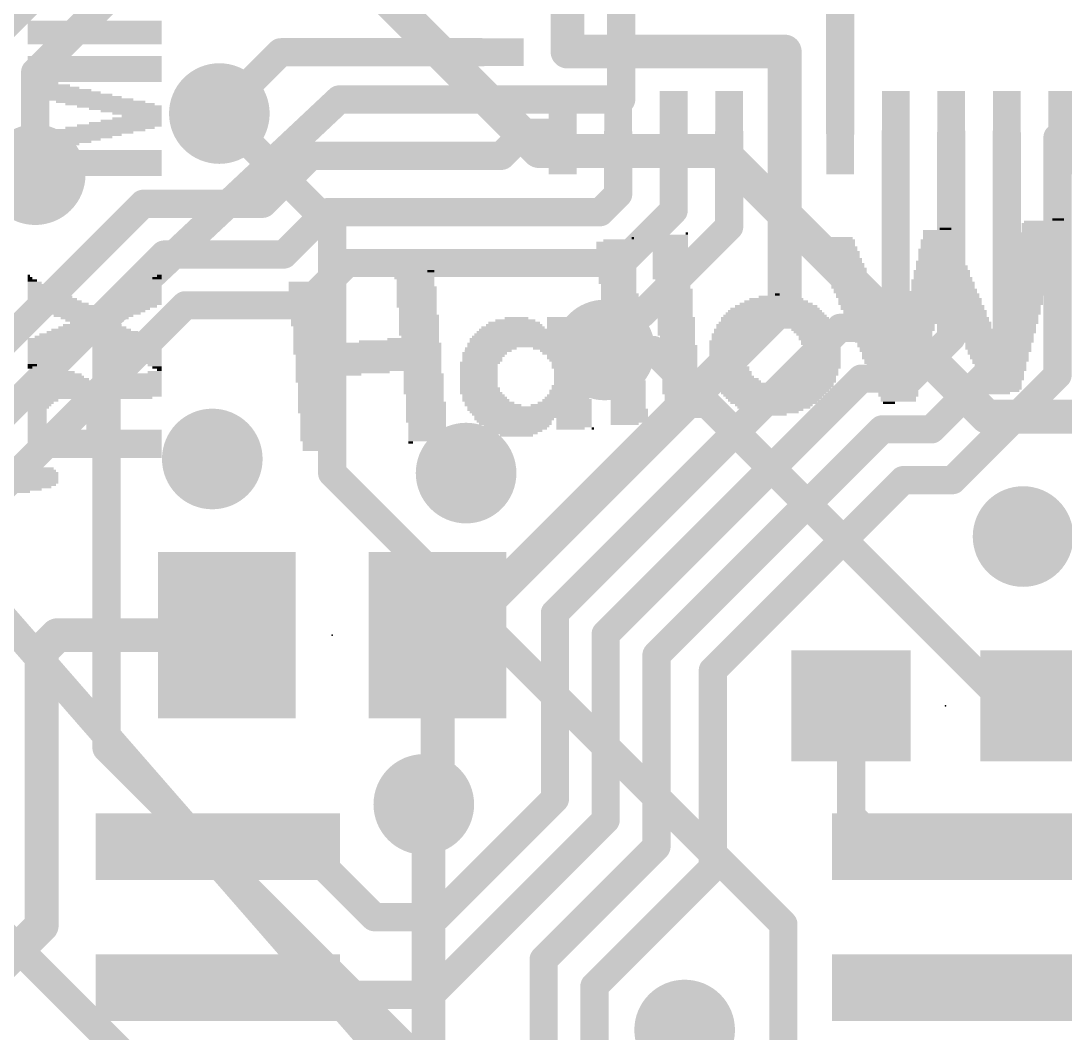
# Model space of a CAD drawing. Extents: x -30.9 to 32.9, y -36.3 to 40.7.
# Drawn here: x -7.12 to 2.28, y -14.12 to -5.01 of the extents above; entities that cross this region are included whole.
import ezdxf

# ---------------------------------------------------------------- set-up
doc = ezdxf.new("R2010")
doc.units = 0
for name, color, linetype in [('1', 12, 'CONTINUOUS'), ('16', 5, 'CONTINUOUS'), ('18', 110, 'CONTINUOUS'), ('200', 132, 'CONTINUOUS'), ('23', 40, 'CONTINUOUS')]:
    doc.layers.add(name, color=color, linetype=linetype)

# ---------------------------------------------------------------- blocks, each defined once
blk = doc.blocks.new('RECT')
blk.add_solid([(-0.5, -0.5), (0.5, -0.5), (-0.5, 0.5), (0.5, 0.5)])
blk = doc.blocks.new('ROUNDV')
at = {"const_width": 0.5}
blk.add_lwpolyline([(0, -0.25, 1), (0, 0.25, 1), (0, -0.25)], format="xyb", dxfattribs=at)

msp = doc.modelspace()

# ---------------------------------------------------------------- linework, layer by layer
at = {"layer": '1'}
for points, const_width in [([(-2.1983, -2.29), (-2.1983, -5.2837)], 0.3048), ([(0.258, -6.015), (0.258, -2.79)], 0.254), ([(-6.9981, -4.79), (-7.6691, -5.461)], 0.254), ([(-4.782, -5.29), (-5.334, -5.842)], 0.254), ([(-2.967, -5.29), (-4.782, -5.29)], 0.254), ([(-2.1983, -5.2837), (-0.242, -5.2837)], 0.3048), ([(-0.242, -5.2837), (-0.242, -6.015)], 0.3048), ([(-2.242, -5.925), (-2.242, -6.015)], 0.254), ([(-2.586, -6.015), (-2.794, -6.223)], 0.254), ([(-2.242, -6.015), (-2.586, -6.015)], 0.254), ([(-1.742, -6.015), (-1.742, -6.568)], 0.254), ([(-1.242, -6.7146), (-1.242, -6.015)], 0.254), ([(-0.742, -6.015), (-0.742, -6.8612)], 0.254), ([(-0.242, -6.015), (-0.242, -7.5605)], 0.3048), ([(0.758, -6.015), (0.758, -7.6494)], 0.254), ([(1.258, -6.015), (1.258, -7.8617)], 0.254), ([(1.758, -6.015), (1.758, -8.0083)], 0.254), ([(2.258, -6.015), (2.2152, -6.0578)], 0.254), ([(2.2152, -6.0578), (2.2152, -8.1988)], 0.254), ([(-4.9432, -6.6548), (-4.5114, -6.223)], 0.254), ([(-2.794, -6.223), (-4.5114, -6.223)], 0.254), ([(-7.3309, -6.731), (-6.9926, -6.3927)], 0.254), ([(-1.742, -6.568), (-1.905, -6.731)], 0.254), ([(-7.3025, -7.9375), (-6.0198, -6.6548)], 0.254), ([(-6.0198, -6.6548), (-4.9432, -6.6548)], 0.254), ([(-4.7538, -7.112), (-4.3728, -6.731)], 0.254), ([(-1.905, -6.731), (-4.3728, -6.731)], 0.254), ([(-1.7156, -7.1882), (-1.242, -6.7146)], 0.254), ([(-0.742, -6.8612), (-1.5262, -7.6454)], 0.254), ([(-5.8304, -7.112), (-7.8307, -9.1123)], 0.254), ([(-5.8304, -7.112), (-4.7538, -7.112)], 0.254), ([(-4.5645, -7.5692), (-4.1835, -7.1882)], 0.254), ([(-4.1835, -7.1882), (-1.7156, -7.1882)], 0.254), ([(-2.9685, -10.287), (-0.242, -7.5605)], 0.3048), ([(-7.4168, -9.345), (-5.641, -7.5692)], 0.254), ([(-5.641, -7.5692), (-4.5645, -7.5692)], 0.254), ([(-1.5378, -7.6454), (-1.864, -7.9716)], 0.254), ([(-1.5262, -7.6454), (-1.5378, -7.6454)], 0.254), ([(0.758, -7.6494), (0.635, -7.7724)], 0.254), ([(0.2574, -7.7724), (-2.3114, -10.3412)], 0.254), ([(0.635, -7.7724), (0.2574, -7.7724)], 0.254), ([(1.258, -7.8617), (0.8901, -8.2296)], 0.254), ([(1.758, -8.0083), (1.0795, -8.6868)], 0.254), ([(2.2152, -8.1988), (1.27, -9.144)], 0.254), ([(0.4467, -8.2296), (-1.8542, -10.5305)], 0.254), ([(0.8901, -8.2296), (0.4467, -8.2296)], 0.254), ([(0.6361, -8.6868), (-1.397, -10.7199)], 0.254), ([(1.0795, -8.6868), (0.6361, -8.6868)], 0.254), ([(0.8255, -9.144), (-0.889, -10.8585)], 0.254), ([(1.27, -9.144), (0.8255, -9.144)], 0.254), ([(-1.27, -17.272), (-8.1915, -9.3345)], 0.254), ([(-3.368, -10.541), (-3.114, -10.287)], 0.3048), ([(-3.114, -10.287), (-2.9685, -10.287)], 0.3048), ([(-2.3114, -10.3412), (-2.3114, -12.0153)], 0.254), ([(-6.9342, -10.6807), (-6.7945, -10.541)], 0.3048), ([(-6.7945, -10.541), (-5.268, -10.541)], 0.3048), ([(-3.368, -10.541), (-3.368, -11.9405)], 0.3048), ([(-1.8542, -10.5305), (-1.8542, -12.2047)], 0.254), ([(-6.9342, -13.1572), (-6.9342, -10.6807)], 0.3048), ([(-1.397, -10.7199), (-1.397, -12.446)], 0.254), ([(2.0565, -11.176), (2.4455, -10.787)], 0.3048), ([(-0.889, -10.8585), (-0.889, -12.6365)], 0.254), ([(0.3565, -11.176), (0.3565, -12.1675)], 0.254), ([(-3.368, -11.9405), (-3.4925, -12.065)], 0.3048), ([(-2.3114, -12.0153), (-3.3771, -13.081)], 0.254), ([(-1.8542, -12.2047), (-3.429, -13.7795)], 0.254), ([(0.3565, -12.1675), (0.4835, -12.2945)], 0.254), ([(0.4835, -12.2945), (0.635, -12.446)], 0.3048), ([(-4.572, -12.446), (-5.347, -12.446)], 0.254), ([(-3.937, -13.081), (-4.572, -12.446)], 0.254), ([(-1.397, -12.446), (-2.413, -13.462)], 0.254), ([(0.635, -12.446), (1.283, -12.446)], 0.3048), ([(-0.889, -12.6365), (-1.9558, -13.7033)], 0.254), ([(-3.3771, -13.081), (-3.937, -13.081)], 0.254), ([(-8.128, -14.351), (-6.9342, -13.1572)], 0.3048), ([(-2.413, -13.462), (-2.413, -20.0445)], 0.254), ([(-4.572, -13.716), (-5.347, -13.716)], 0.254), ([(-5.2835, -13.7795), (-5.347, -13.716)], 0.254), ([(-1.9558, -13.7033), (-1.9558, -14.4272)], 0.254), ([(1.283, -13.716), (2.794, -13.716)], 0.3048), ([(-3.429, -13.7795), (-5.2835, -13.7795)], 0.254)]:
    msp.add_lwpolyline(points, dxfattribs=dict(at, const_width=const_width))
for points, const_width in [([(-4.782, -5.2265, 1), (-4.782, -5.3535)], 0.127), ([(-4.7371, -5.3349, 1), (-4.8269, -5.2451)], 0.127), ([(-2.967, -5.3535, 1), (-2.967, -5.2265)], 0.127), ([(-2.1983, -5.2075, 1), (-2.1983, -5.3599)], 0.1524), ([(-0.1658, -5.2837, 1), (-0.3182, -5.2837)], 0.1524), ([(-0.242, -5.3599, 1), (-0.242, -5.2075)], 0.1524), ([(-2.2745, -5.2837, 1), (-2.1221, -5.2837)], 0.1524), ([(-5.3789, -5.7971, 1), (-5.2891, -5.8869)], 0.127), ([(-2.1785, -5.925, 1), (-2.3055, -5.925)], 0.127), ([(-2.586, -5.9515, 1), (-2.586, -6.0785)], 0.127), ([(-2.5411, -6.0599, 1), (-2.6309, -5.9701)], 0.127), ([(-2.242, -6.0785, 1), (-2.242, -5.9515)], 0.127), ([(-1.6785, -6.015, 1), (-1.8055, -6.015)], 0.127), ([(-1.1785, -6.015, 1), (-1.3055, -6.015)], 0.127), ([(-0.6785, -6.015, 1), (-0.8055, -6.015)], 0.127), ([(-0.1658, -6.015, 1), (-0.3182, -6.015)], 0.1524), ([(0.8215, -6.015, 1), (0.6945, -6.015)], 0.127), ([(1.3215, -6.015, 1), (1.1945, -6.015)], 0.127), ([(1.8215, -6.015, 1), (1.6945, -6.015)], 0.127), ([(2.3029, -6.0599, 1), (2.2131, -5.9701)], 0.127), ([(-2.3055, -6.015, 1), (-2.1785, -6.015)], 0.127), ([(-0.3182, -6.015, 1), (-0.1658, -6.015)], 0.1524), ([(0.1945, -6.015, 1), (0.3215, -6.015)], 0.127), ([(2.2787, -6.0578, 1), (2.1517, -6.0578)], 0.127), ([(2.1703, -6.0129, 1), (2.2601, -6.1027)], 0.127), ([(-4.5114, -6.1595, 1), (-4.5114, -6.2865)], 0.127), ([(-4.4665, -6.2679, 1), (-4.5563, -6.1781)], 0.127), ([(-2.794, -6.2865, 1), (-2.794, -6.1595)], 0.127), ([(-2.8389, -6.1781, 1), (-2.7491, -6.2679)], 0.127), ([(-6.9477, -6.4376, 1), (-7.0375, -6.3478)], 0.127), ([(-1.6971, -6.6129, 1), (-1.7869, -6.5231)], 0.127), ([(-6.0198, -6.5913, 1), (-6.0198, -6.7183)], 0.127), ([(-5.9749, -6.6997, 1), (-6.0647, -6.6099)], 0.127), ([(-4.9881, -6.6099, 1), (-4.8983, -6.6997)], 0.127), ([(-4.9432, -6.7183, 1), (-4.9432, -6.5913)], 0.127), ([(-1.8055, -6.568, 1), (-1.6785, -6.568)], 0.127), ([(-4.3728, -6.6675, 1), (-4.3728, -6.7945)], 0.127), ([(-4.3279, -6.7759, 1), (-4.4177, -6.6861)], 0.127), ([(-1.9499, -6.6861, 1), (-1.8601, -6.7759)], 0.127), ([(-1.905, -6.7945, 1), (-1.905, -6.6675)], 0.127), ([(-1.3055, -6.7146, 1), (-1.1785, -6.7146)], 0.127), ([(-1.1971, -6.7595, 1), (-1.2869, -6.6697)], 0.127), ([(-0.6971, -6.9061, 1), (-0.7869, -6.8163)], 0.127), ([(-0.8055, -6.8612, 1), (-0.6785, -6.8612)], 0.127), ([(-5.8304, -7.0485, 1), (-5.8304, -7.1755)], 0.127), ([(-5.7855, -7.1569, 1), (-5.8753, -7.0671)], 0.127), ([(-4.7987, -7.0671, 1), (-4.7089, -7.1569)], 0.127), ([(-4.7538, -7.1755, 1), (-4.7538, -7.0485)], 0.127), ([(-4.1835, -7.1247, 1), (-4.1835, -7.2517)], 0.127), ([(-4.1386, -7.2331, 1), (-4.2284, -7.1433)], 0.127), ([(-1.7605, -7.1433, 1), (-1.6707, -7.2331)], 0.127), ([(-1.7156, -7.2517, 1), (-1.7156, -7.1247)], 0.127), ([(-0.1881, -7.6144, 1), (-0.2959, -7.5066)], 0.1524), ([(-5.641, -7.5057, 1), (-5.641, -7.6327)], 0.127), ([(-5.5961, -7.6141, 1), (-5.6859, -7.5243)], 0.127), ([(-4.6094, -7.5243, 1), (-4.5196, -7.6141)], 0.127), ([(-4.5645, -7.6327, 1), (-4.5645, -7.5057)], 0.127), ([(-1.5378, -7.5819, 1), (-1.5378, -7.7089)], 0.127), ([(-1.4929, -7.6903, 1), (-1.5827, -7.6005)], 0.127), ([(-1.5262, -7.7089, 1), (-1.5262, -7.5819)], 0.127), ([(-0.3182, -7.5605, 1), (-0.1658, -7.5605)], 0.1524), ([(0.8029, -7.6943, 1), (0.7131, -7.6045)], 0.127), ([(-1.5711, -7.6005, 1), (-1.4813, -7.6903)], 0.127), ([(0.6945, -7.6494, 1), (0.8215, -7.6494)], 0.127), ([(0.2574, -7.7089, 1), (0.2574, -7.8359)], 0.127), ([(0.3023, -7.8173, 1), (0.2125, -7.7275)], 0.127), ([(0.5901, -7.7275, 1), (0.6799, -7.8173)], 0.127), ([(0.635, -7.8359, 1), (0.635, -7.7089)], 0.127), ([(1.1945, -7.8617, 1), (1.3215, -7.8617)], 0.127), ([(1.3029, -7.9066, 1), (1.2131, -7.8168)], 0.127), ([(-1.9089, -7.9267, 1), (-1.8191, -8.0165)], 0.127), ([(1.8029, -8.0532, 1), (1.7131, -7.9634)], 0.127), ([(1.6945, -8.0083, 1), (1.8215, -8.0083)], 0.127), ([(2.2601, -8.2437, 1), (2.1703, -8.1539)], 0.127), ([(0.4467, -8.1661, 1), (0.4467, -8.2931)], 0.127), ([(0.4916, -8.2745, 1), (0.4018, -8.1847)], 0.127), ([(0.8452, -8.1847, 1), (0.935, -8.2745)], 0.127), ([(0.8901, -8.2931, 1), (0.8901, -8.1661)], 0.127), ([(2.1517, -8.1988, 1), (2.2787, -8.1988)], 0.127), ([(0.6361, -8.6233, 1), (0.6361, -8.7503)], 0.127), ([(0.681, -8.7317, 1), (0.5912, -8.6419)], 0.127), ([(1.0346, -8.6419, 1), (1.1244, -8.7317)], 0.127), ([(1.0795, -8.7503, 1), (1.0795, -8.6233)], 0.127), ([(0.8255, -9.0805, 1), (0.8255, -9.2075)], 0.127), ([(0.8704, -9.1889, 1), (0.7806, -9.0991)], 0.127), ([(1.27, -9.2075, 1), (1.27, -9.0805)], 0.127), ([(1.2251, -9.0991, 1), (1.3149, -9.1889)], 0.127), ([(-3.114, -10.2108, 1), (-3.114, -10.3632)], 0.1524), ([(-3.0601, -10.3409, 1), (-3.1679, -10.2331)], 0.1524), ([(-3.0224, -10.2331, 1), (-2.9146, -10.3409)], 0.1524), ([(-2.9685, -10.3632, 1), (-2.9685, -10.2108)], 0.1524), ([(-2.2479, -10.3412, 1), (-2.3749, -10.3412)], 0.127), ([(-2.3563, -10.2963, 1), (-2.2665, -10.3861)], 0.127), ([(-6.7945, -10.4648, 1), (-6.7945, -10.6172)], 0.1524), ([(-6.7406, -10.5949, 1), (-6.8484, -10.4871)], 0.1524), ([(-5.268, -10.6172, 1), (-5.268, -10.4648)], 0.1524), ([(-3.2918, -10.541, 1), (-3.4442, -10.541)], 0.1524), ([(-3.4219, -10.4871, 1), (-3.3141, -10.5949)], 0.1524), ([(-1.7907, -10.5305, 1), (-1.9177, -10.5305)], 0.127), ([(-1.8991, -10.4856, 1), (-1.8093, -10.5754)], 0.127), ([(-6.858, -10.6807, 1), (-7.0104, -10.6807)], 0.1524), ([(-6.9881, -10.6268, 1), (-6.8803, -10.7346)], 0.1524), ([(-1.3335, -10.7199, 1), (-1.4605, -10.7199)], 0.127), ([(-1.4419, -10.675, 1), (-1.3521, -10.7648)], 0.127), ([(-0.8255, -10.8585, 1), (-0.9525, -10.8585)], 0.127), ([(-0.9339, -10.8136, 1), (-0.8441, -10.9034)], 0.127), ([(0.42, -11.176, 1), (0.293, -11.176)], 0.127), ([(2.0026, -11.1221, 1), (2.1104, -11.2299)], 0.1524), ([(-3.3141, -11.9944, 1), (-3.4219, -11.8866)], 0.1524), ([(-3.5464, -12.0111, 1), (-3.4386, -12.1189)], 0.1524), ([(-3.4442, -11.9405, 1), (-3.2918, -11.9405)], 0.1524), ([(-2.2665, -12.0602, 1), (-2.3563, -11.9704)], 0.127), ([(-2.3749, -12.0153, 1), (-2.2479, -12.0153)], 0.127), ([(-1.8093, -12.2496, 1), (-1.8991, -12.1598)], 0.127), ([(0.4014, -12.1226, 1), (0.3116, -12.2124)], 0.127), ([(0.293, -12.1675, 1), (0.42, -12.1675)], 0.127), ([(-1.9177, -12.2047, 1), (-1.7907, -12.2047)], 0.127), ([(0.5374, -12.2406, 1), (0.4296, -12.3484)], 0.1524), ([(0.4386, -12.3394, 1), (0.5284, -12.2496)], 0.127), ([(-5.347, -12.3825, 1), (-5.347, -12.5095)], 0.127), ([(-4.5271, -12.4011, 1), (-4.6169, -12.4909)], 0.127), ([(-4.572, -12.5095, 1), (-4.572, -12.3825)], 0.127), ([(-1.3521, -12.4909, 1), (-1.4419, -12.4011)], 0.127), ([(0.635, -12.3698, 1), (0.635, -12.5222)], 0.1524), ([(0.5811, -12.4999, 1), (0.6889, -12.3921)], 0.1524), ([(1.283, -12.5222, 1), (1.283, -12.3698)], 0.1524), ([(-1.4605, -12.446, 1), (-1.3335, -12.446)], 0.127), ([(-0.9525, -12.6365, 1), (-0.8255, -12.6365)], 0.127), ([(-0.8441, -12.6814, 1), (-0.9339, -12.5916)], 0.127), ([(-3.937, -13.0175, 1), (-3.937, -13.1445)], 0.127), ([(-3.9819, -13.1259, 1), (-3.8921, -13.0361)], 0.127), ([(-3.422, -13.0361, 1), (-3.3322, -13.1259)], 0.127), ([(-3.3771, -13.1445, 1), (-3.3771, -13.0175)], 0.127), ([(-6.8803, -13.2111, 1), (-6.9881, -13.1033)], 0.1524), ([(-7.0104, -13.1572, 1), (-6.858, -13.1572)], 0.1524), ([(-2.3495, -13.462, 1), (-2.4765, -13.462)], 0.127), ([(-2.4579, -13.4171, 1), (-2.3681, -13.5069)], 0.127), ([(-5.347, -13.6525, 1), (-5.347, -13.7795)], 0.127), ([(-5.3021, -13.6711, 1), (-5.3919, -13.7609)], 0.127), ([(-4.572, -13.7795, 1), (-4.572, -13.6525)], 0.127), ([(-1.8923, -13.7033, 1), (-2.0193, -13.7033)], 0.127), ([(-2.0007, -13.6584, 1), (-1.9109, -13.7482)], 0.127), ([(1.283, -13.6398, 1), (1.283, -13.7922)], 0.1524), ([(-5.2835, -13.716, 1), (-5.2835, -13.843)], 0.127), ([(-5.3284, -13.8244, 1), (-5.2386, -13.7346)], 0.127), ([(-3.4739, -13.7346, 1), (-3.3841, -13.8244)], 0.127), ([(-3.429, -13.843, 1), (-3.429, -13.716)], 0.127)]:
    msp.add_lwpolyline(points, format="xyb", dxfattribs=dict(at, const_width=const_width))
at = {"layer": '16'}
for points, const_width in [([(-1.7145, -5.715), (-1.7145, 3.937)], 0.254), ([(-6.9926, -5.4686), (-5.588, -4.064)], 0.254), ([(-2.4559, -6.1801), (-4.3337, -4.3023)], 0.3048), ([(-6.9926, -5.4686), (-6.9926, -6.3927)], 0.254), ([(-6.35, -7.6835), (-4.2545, -5.715)], 0.254), ([(-4.2545, -5.715), (-1.7145, -5.715)], 0.254), ([(-4.318, -6.858), (-5.334, -5.842)], 0.254), ([(-2.4559, -6.1801), (-0.8141, -6.1801)], 0.3048), ([(-0.8141, -6.1801), (1.5783, -8.5725)], 0.3048), ([(-4.318, -9.0805), (-4.318, -6.858)], 0.254), ([(-6.35, -11.557), (-6.35, -7.6835)], 0.254), ([(-1.4264, -7.9716), (-1.864, -7.9716)], 0.254), ([(1.778, -11.176), (-1.4264, -7.9716)], 0.254), ([(1.5783, -8.5725), (2.4831, -8.5725)], 0.3048), ([(-0.254, -13.1445), (-4.318, -9.0805)], 0.254), ([(-1.016, -19.4945), (-10.287, -10.2235)], 0.254), ([(4.445, -11.176), (1.778, -11.176)], 0.254), ([(-1.2065, -16.7005), (-6.35, -11.557)], 0.254), ([(-3.4504, -12.1071), (-3.4925, -12.065)], 0.3048), ([(-3.4504, -15.748), (-3.4504, -12.1071)], 0.3048), ([(-0.254, -16.0655), (-0.254, -13.1445)], 0.254)]:
    msp.add_lwpolyline(points, dxfattribs=dict(at, const_width=const_width))
for points, const_width in [([(-6.9291, -5.4686, 1), (-7.0561, -5.4686)], 0.127), ([(-7.0375, -5.4237, 1), (-6.9477, -5.5135)], 0.127), ([(-4.2545, -5.6515, 1), (-4.2545, -5.7785)], 0.127), ([(-4.211, -5.7613, 1), (-4.298, -5.6687)], 0.127), ([(-1.7145, -5.7785, 1), (-1.7145, -5.6515)], 0.127), ([(-5.2891, -5.7971, 1), (-5.3789, -5.8869)], 0.127), ([(-1.778, -5.715, 1), (-1.651, -5.715)], 0.127), ([(-2.4559, -6.1039, 1), (-2.4559, -6.2563)], 0.1524), ([(-2.5098, -6.234, 1), (-2.402, -6.1262)], 0.1524), ([(-0.7602, -6.1262, 1), (-0.868, -6.234)], 0.1524), ([(-0.8141, -6.2563, 1), (-0.8141, -6.1039)], 0.1524), ([(-7.0561, -6.3927, 1), (-6.9291, -6.3927)], 0.127), ([(-4.2545, -6.858, 1), (-4.3815, -6.858)], 0.127), ([(-4.3629, -6.9029, 1), (-4.2731, -6.8131)], 0.127), ([(-6.2865, -7.6835, 1), (-6.4135, -7.6835)], 0.127), ([(-6.3935, -7.6372, 1), (-6.3065, -7.7298)], 0.127), ([(-1.864, -7.9081, 1), (-1.864, -8.0351)], 0.127), ([(-1.3815, -7.9267, 1), (-1.4713, -8.0165)], 0.127), ([(-1.4264, -8.0351, 1), (-1.4264, -7.9081)], 0.127), ([(1.5783, -8.4963, 1), (1.5783, -8.6487)], 0.1524), ([(1.5244, -8.6264, 1), (1.6322, -8.5186)], 0.1524), ([(-4.2731, -9.0356, 1), (-4.3629, -9.1254)], 0.127), ([(-4.3815, -9.0805, 1), (-4.2545, -9.0805)], 0.127), ([(1.778, -11.1125, 1), (1.778, -11.2395)], 0.127), ([(1.7331, -11.2209, 1), (1.8229, -11.1311)], 0.127), ([(-6.3051, -11.5121, 1), (-6.3949, -11.6019)], 0.127), ([(-6.4135, -11.557, 1), (-6.2865, -11.557)], 0.127), ([(-3.4386, -12.0111, 1), (-3.5464, -12.1189)], 0.1524), ([(-3.3742, -12.1071, 1), (-3.5266, -12.1071)], 0.1524), ([(-3.5043, -12.161, 1), (-3.3965, -12.0532)], 0.1524), ([(-0.1905, -13.1445, 1), (-0.3175, -13.1445)], 0.127), ([(-0.2989, -13.1894, 1), (-0.2091, -13.0996)], 0.127)]:
    msp.add_lwpolyline(points, format="xyb", dxfattribs=dict(at, const_width=const_width))
at = {"layer": '23'}
for p in [(-4.318, -10.541), (1.2065, -11.176)]:
    msp.add_point(p, dxfattribs=at)

# ---------------------------------------------------------------- block references
at = {"layer": '1', "xscale": 0.75, "yscale": 0.25}
msp.add_blockref('RECT', (-2.967, -5.29), dxfattribs=at)
at = {"layer": '1'}
for p, xscale, yscale, rotation in [((-2.242, -6.015), 0.75, 0.25, 90), ((-1.742, -6.015), 0.75, 0.25, 90), ((-1.242, -6.015), 0.75, 0.25, 90), ((-0.742, -6.015), 0.75, 0.25, 90), ((-0.242, -6.015), 0.75, 0.25, 90), ((0.258, -6.015), 0.75, 0.25, 90), ((0.758, -6.015), 0.75, 0.25, 90), ((1.258, -6.015), 0.75, 0.25, 90), ((1.758, -6.015), 0.75, 0.25, 90), ((2.258, -6.015), 0.75, 0.25, 90), ((-5.268, -10.541), 1.24, 1.5, 180), ((-3.368, -10.541), 1.24, 1.5, 180), ((-5.347, -12.446), 0.6, 2.2, 90), ((1.283, -12.446), 0.6, 2.2, 90), ((-5.347, -13.716), 0.6, 2.2, 90), ((1.283, -13.716), 0.6, 2.2, 90)]:
    msp.add_blockref('RECT', p, dxfattribs=dict(at, xscale=xscale, yscale=yscale, rotation=rotation))
at = {"layer": '1', "xscale": 1.075, "rotation": 180}
for p in [(0.3565, -11.176), (2.0565, -11.176)]:
    msp.add_blockref('RECT', p, dxfattribs=at)
at = {"layer": '18', "xscale": 0.9064, "yscale": 0.9064}
for p in [(-5.334, -5.842), (-5.334, -5.842), (-6.9926, -6.3927), (-6.9926, -6.3927), (-1.864, -7.9716), (-1.864, -7.9716), (-5.3975, -8.9535), (-5.3975, -8.9535), (-3.1115, -9.0805), (-3.1115, -9.0805), (1.905, -9.652), (1.905, -9.652), (-3.4925, -12.065), (-3.4925, -12.065), (-1.143, -14.097), (-1.143, -14.097)]:
    msp.add_blockref('ROUNDV', p, dxfattribs=at)
at = {"layer": '200', "yscale": 0.0212}
for p, xscale in [((-6.4566, -5.0175), 1.2065), ((-6.4566, -5.0387), 1.2065), ((-6.4566, -5.0598), 1.2065), ((-6.4566, -5.081), 1.2065), ((-6.4566, -5.1022), 1.2065), ((-6.4566, -5.1233), 1.2065), ((-6.4566, -5.1445), 1.2065), ((-6.4566, -5.1657), 1.2065), ((-6.4566, -5.1868), 1.2065), ((-6.4566, -5.208), 1.2065), ((-6.4566, -5.335), 1.2065), ((-6.4566, -5.3562), 1.2065), ((-6.4566, -5.3773), 1.2065), ((-6.4566, -5.3985), 1.2065), ((-6.4566, -5.4196), 1.2065), ((-6.4566, -5.4408), 1.2065), ((-6.4566, -5.462), 1.2065), ((-6.4566, -5.4831), 1.2065), ((-6.4566, -5.5043), 1.2065), ((-6.4566, -5.5255), 1.2065), ((-6.4566, -5.5466), 1.2065), ((-6.9222, -5.5678), 0.2752), ((-6.8693, -5.589), 0.381), ((-6.827, -5.6101), 0.4656), ((-6.7741, -5.6313), 0.5715), ((-6.7317, -5.6525), 0.6561), ((-6.6788, -5.6736), 0.762), ((-6.6153, -5.6948), 0.8043), ((-6.5095, -5.716), 0.8043), ((-6.4037, -5.7371), 0.8043), ((-6.319, -5.7583), 0.8043), ((-6.2344, -5.7795), 0.762), ((-6.1814, -5.8006), 0.6561), ((-6.1285, -5.8218), 0.5503), ((-6.1814, -5.9276), 0.6561), ((-6.1285, -5.9065), 0.5503), ((-6.0756, -5.843), 0.4445), ((-6.0756, -5.8853), 0.4445), ((-6.0333, -5.8641), 0.3598), ((-6.5201, -6.0123), 0.8255), ((-6.4143, -5.9911), 0.8255), ((-6.319, -5.97), 0.8043), ((-6.2344, -5.9488), 0.762), ((-6.6788, -6.0546), 0.762), ((-6.7317, -6.0758), 0.6561), ((-6.7741, -6.097), 0.5715), ((-6.827, -6.1181), 0.4656), ((-6.6259, -6.0335), 0.8255), ((-6.8693, -6.1393), 0.381), ((-6.9222, -6.1604), 0.2752), ((-6.4566, -6.1816), 1.2065), ((-6.4566, -6.2028), 1.2065), ((-6.4566, -6.224), 1.2065), ((-6.4566, -6.2451), 1.2065), ((-6.4566, -6.2663), 1.2065), ((-6.4566, -6.2874), 1.2065), ((-6.4566, -6.3086), 1.2065), ((-6.4566, -6.3298), 1.2065), ((-6.4566, -6.3509), 1.2065), ((-6.4566, -6.3721), 1.2065), ((-6.4566, -6.3933), 1.2065), ((-6.9011, -6.4991), 0.1482), ((-7.0704, -6.5838), 0.5715), ((-7.0281, -6.5626), 0.4868), ((-6.9752, -6.5414), 0.381), ((-6.9434, -6.5203), 0.2752), ((-7.3032, -6.6684), 0.9101), ((-7.2291, -6.6473), 0.8466), ((-7.1762, -6.6261), 0.7831), ((-7.1233, -6.6049), 0.6773), ((-7.4937, -6.7108), 0.9101), ((-7.3985, -6.6896), 0.9313), ((2.0732, -6.8378), 0.3598), ((2.0732, -6.8589), 0.3598), ((2.0838, -6.8166), 0.3387), ((2.2214, -6.7954), 0.1058), ((-1.6096, -6.9648), 0.0212), ((-1.2815, -6.9648), 0.3387), ((-1.2498, -6.9436), 0.2752), ((-1.1228, -6.9224), 0.0212), ((0.2424, -6.9648), 0.254), ((1.1419, -6.9224), 0.2752), ((1.1419, -6.9436), 0.2752), ((1.1314, -6.9013), 0.254), ((1.1525, -6.9648), 0.2963), ((1.2054, -6.8801), 0.1058), ((2.0521, -6.9224), 0.3598), ((2.0521, -6.9436), 0.3598), ((2.0521, -6.9648), 0.3598), ((2.0732, -6.8801), 0.3598), ((2.0627, -6.9013), 0.3387), ((-1.7684, -7.0071), 0.3387), ((-1.7684, -7.0283), 0.3387), ((-1.7684, -7.0494), 0.3387), ((-1.7366, -6.9859), 0.2752), ((-1.2815, -6.9859), 0.3387), ((-1.2815, -7.0071), 0.3387), ((-1.2815, -7.0283), 0.3387), ((-1.2815, -7.0494), 0.3387), ((0.2001, -6.9859), 0.381), ((0.2001, -7.0071), 0.381), ((0.2106, -7.0283), 0.3598), ((0.2212, -7.0494), 0.381), ((1.1419, -6.9859), 0.3175), ((1.1525, -7.0071), 0.3387), ((1.1525, -7.0283), 0.3387), ((1.1525, -7.0494), 0.3387), ((2.0309, -7.0071), 0.3598), ((2.0309, -7.0283), 0.3598), ((2.0309, -7.0494), 0.3598), ((2.0415, -6.9859), 0.3387), ((-1.7684, -7.0706), 0.3387), ((-1.7684, -7.0917), 0.3387), ((-1.7684, -7.1129), 0.3387), ((-1.7578, -7.1341), 0.3175), ((-1.7578, -7.1552), 0.3175), ((-1.2815, -7.0706), 0.3387), ((-1.271, -7.0917), 0.3175), ((-1.271, -7.1129), 0.3175), ((-1.271, -7.1341), 0.3175), ((-1.271, -7.1552), 0.3175), ((0.2212, -7.0706), 0.381), ((0.2424, -7.0917), 0.381), ((0.2424, -7.1129), 0.381), ((0.253, -7.1341), 0.3598), ((0.2636, -7.1552), 0.381), ((1.1525, -7.0706), 0.381), ((1.1525, -7.0917), 0.381), ((1.1631, -7.1129), 0.4022), ((1.1631, -7.1341), 0.4022), ((1.1631, -7.1552), 0.4022), ((2.0097, -7.1129), 0.3598), ((2.0097, -7.1341), 0.3598), ((1.9992, -7.1552), 0.3387), ((2.0203, -7.0706), 0.3387), ((2.0203, -7.0917), 0.3387), ((-1.7578, -7.1764), 0.3175), ((-1.7578, -7.1976), 0.3175), ((-1.7472, -7.2187), 0.3387), ((-1.7472, -7.2399), 0.3387), ((-1.2604, -7.1764), 0.3387), ((-1.2604, -7.1976), 0.3387), ((-1.2604, -7.2187), 0.3387), ((-1.2604, -7.2399), 0.3387), ((0.2741, -7.1764), 0.3598), ((0.2847, -7.1976), 0.381), ((0.2953, -7.2187), 0.3598), ((0.3059, -7.2399), 0.381), ((1.1631, -7.1764), 0.4445), ((1.1631, -7.1976), 0.4445), ((1.1737, -7.2187), 0.4656), ((1.1737, -7.2399), 0.4656), ((1.9886, -7.1976), 0.3598), ((1.9886, -7.2187), 0.3598), ((1.978, -7.2399), 0.3387), ((1.9992, -7.1764), 0.3387), ((-7.0492, -7.3034), 0.0212), ((-7.0387, -7.3246), 0.0423), ((-7.0175, -7.3457), 0.0847), ((-5.9169, -7.3457), 0.127), ((-5.8957, -7.3246), 0.0847), ((-5.8745, -7.3034), 0.0423), ((-4.4247, -7.3457), 0.1482), ((-3.578, -7.3034), 0.3598), ((-3.578, -7.3246), 0.3598), ((-3.5675, -7.3457), 0.3387), ((-3.5569, -7.2822), 0.3175), ((-3.4299, -7.2611), 0.0635), ((-1.7472, -7.2611), 0.3387), ((-1.7472, -7.2822), 0.3387), ((-1.7472, -7.3034), 0.3387), ((-1.7472, -7.3246), 0.3387), ((-1.7472, -7.3457), 0.3387), ((-1.2604, -7.2611), 0.3387), ((-1.2604, -7.2822), 0.3387), ((-1.2604, -7.3034), 0.3387), ((-1.2604, -7.3246), 0.3387), ((-1.2498, -7.3457), 0.3175), ((0.3059, -7.2611), 0.381), ((0.3165, -7.2822), 0.3598), ((0.3271, -7.3034), 0.381), ((0.3376, -7.3246), 0.3598), ((0.3482, -7.3457), 0.381), ((1.1737, -7.3457), 0.5503), ((1.1737, -7.2611), 0.508), ((1.1737, -7.2822), 0.508), ((1.1737, -7.3034), 0.508), ((1.1843, -7.3246), 0.5291), ((1.9674, -7.2822), 0.3598), ((1.9674, -7.3034), 0.3598), ((1.9568, -7.3246), 0.3387), ((1.9568, -7.3457), 0.3387), ((1.978, -7.2611), 0.3387), ((-6.9963, -7.3669), 0.127), ((-6.9646, -7.3881), 0.1905), ((-6.9434, -7.4092), 0.2328), ((-6.9222, -7.4304), 0.2752), ((-6.0015, -7.4304), 0.2963), ((-5.9804, -7.4092), 0.254), ((-5.9592, -7.3881), 0.2117), ((-5.938, -7.3669), 0.1693), ((-4.5305, -7.3669), 0.3598), ((-4.5305, -7.3881), 0.3598), ((-4.5305, -7.4092), 0.3598), ((-4.5305, -7.4304), 0.3598), ((-3.5675, -7.3669), 0.3387), ((-3.5675, -7.3881), 0.3387), ((-3.5569, -7.4092), 0.3598), ((-3.5569, -7.4304), 0.3598), ((-1.7472, -7.3669), 0.3387), ((-1.7366, -7.3881), 0.3175), ((-1.7366, -7.4092), 0.3175), ((-1.7366, -7.4304), 0.3175), ((-1.2498, -7.3669), 0.3175), ((-1.2498, -7.3881), 0.3175), ((-1.2498, -7.4092), 0.3175), ((-1.2392, -7.4304), 0.3387), ((0.3588, -7.3669), 0.3598), ((0.3588, -7.3881), 0.3598), ((0.3694, -7.4092), 0.381), ((0.38, -7.4304), 0.3598), ((1.1843, -7.3669), 0.5715), ((1.1843, -7.3881), 0.5715), ((1.1843, -7.4092), 0.5715), ((1.1949, -7.4304), 0.5926), ((1.9462, -7.3881), 0.3598), ((1.9357, -7.4092), 0.3387), ((1.9357, -7.4304), 0.3387), ((1.9568, -7.3669), 0.3387), ((-6.9011, -7.4516), 0.3175), ((-6.8799, -7.4727), 0.3598), ((-6.8587, -7.4939), 0.4022), ((-6.8376, -7.5151), 0.4445), ((-6.0862, -7.5151), 0.4656), ((-6.065, -7.4939), 0.4233), ((-6.0439, -7.4727), 0.381), ((-6.0227, -7.4516), 0.3387), ((-4.5305, -7.4516), 0.3598), ((-4.5305, -7.4727), 0.3598), ((-4.5305, -7.4939), 0.3598), ((-4.5199, -7.5151), 0.3387), ((-3.5569, -7.4516), 0.3598), ((-3.5569, -7.4727), 0.3598), ((-3.5569, -7.4939), 0.3598), ((-3.5569, -7.5151), 0.3598), ((-1.726, -7.4727), 0.3387), ((-1.726, -7.4939), 0.3387), ((-1.726, -7.5151), 0.3387), ((-1.7366, -7.4516), 0.3175), ((-1.2392, -7.4516), 0.3387), ((-1.2392, -7.4727), 0.3387), ((-1.2392, -7.4939), 0.3387), ((-1.2392, -7.5151), 0.3387), ((-0.3185, -7.5151), 0.4868), ((-0.3079, -7.4939), 0.3387), ((-0.3079, -7.4727), 0.0423), ((0.3906, -7.4516), 0.381), ((0.4011, -7.4727), 0.3598), ((0.4117, -7.4939), 0.381), ((0.4223, -7.5151), 0.3598), ((1.1843, -7.4516), 0.6138), ((1.1949, -7.4727), 0.635), ((1.0255, -7.4939), 0.2963), ((1.0255, -7.5151), 0.2963), ((1.3536, -7.4939), 0.3175), ((1.3642, -7.5151), 0.3387), ((1.9251, -7.4727), 0.3598), ((1.9145, -7.4939), 0.3387), ((1.9145, -7.5151), 0.3387), ((1.9357, -7.4516), 0.3387), ((-6.8164, -7.5362), 0.4868), ((-6.7847, -7.5574), 0.5503), ((-6.7529, -7.5786), 0.5715), ((-6.4672, -7.5997), 1.016), ((-6.4672, -7.6209), 0.9313), ((-6.1709, -7.5786), 0.5503), ((-6.1285, -7.5574), 0.5503), ((-6.1074, -7.5362), 0.508), ((-4.5199, -7.5362), 0.3387), ((-4.5199, -7.5574), 0.3387), ((-4.5093, -7.5786), 0.3598), ((-4.5093, -7.5997), 0.3598), ((-4.5093, -7.6209), 0.3598), ((-3.5569, -7.5362), 0.3598), ((-3.5569, -7.5574), 0.3598), ((-3.5569, -7.5786), 0.3598), ((-3.5463, -7.5997), 0.3387), ((-3.5463, -7.6209), 0.3387), ((-1.726, -7.5362), 0.3387), ((-1.726, -7.5574), 0.3387), ((-1.726, -7.5786), 0.3387), ((-1.726, -7.5997), 0.3387), ((-1.726, -7.6209), 0.3387), ((-1.2392, -7.5362), 0.3387), ((-1.2392, -7.5574), 0.3387), ((-1.2392, -7.5786), 0.3387), ((-1.2286, -7.5997), 0.3175), ((-1.2286, -7.6209), 0.3175), ((-0.3291, -7.6209), 0.8466), ((-0.3291, -7.5997), 0.8043), ((-0.3185, -7.5786), 0.7408), ((-0.3185, -7.5574), 0.6561), ((-0.3185, -7.5362), 0.5715), ((0.4223, -7.5362), 0.3598), ((0.4329, -7.5574), 0.381), ((0.4435, -7.5786), 0.3598), ((0.4541, -7.5997), 0.381), ((0.4646, -7.6209), 0.3598), ((0.9938, -7.6209), 0.3175), ((1.0149, -7.5362), 0.3175), ((1.0149, -7.5574), 0.3175), ((1.0044, -7.5786), 0.2963), ((1.0044, -7.5997), 0.2963), ((1.3748, -7.5362), 0.3175), ((1.3748, -7.5574), 0.3175), ((1.3959, -7.5786), 0.3175), ((1.3959, -7.5997), 0.3175), ((1.4065, -7.6209), 0.3387), ((1.8933, -7.5786), 0.3387), ((1.8933, -7.5997), 0.3387), ((1.8933, -7.6209), 0.3387), ((1.9039, -7.5574), 0.3598), ((1.9145, -7.5362), 0.3387), ((-6.4566, -7.6421), 0.8255), ((-6.4672, -7.6632), 0.7196), ((-6.4566, -7.6844), 0.6138), ((-6.4566, -7.7056), 0.5292), ((-4.5093, -7.6421), 0.3598), ((-4.5093, -7.6632), 0.3598), ((-4.5093, -7.6844), 0.3598), ((-4.5093, -7.7056), 0.3598), ((-3.5463, -7.6421), 0.3387), ((-3.5357, -7.6632), 0.3598), ((-3.5357, -7.6844), 0.3598), ((-3.5357, -7.7056), 0.3598), ((-2.6679, -7.7056), 0.3598), ((-2.6573, -7.6844), 0.2117), ((-2.2128, -7.6844), 0.3387), ((-2.2128, -7.7056), 0.3387), ((-2.107, -7.6632), 0.127), ((-1.7154, -7.6421), 0.3175), ((-1.7154, -7.6632), 0.3175), ((-1.7154, -7.6844), 0.3175), ((-1.7154, -7.7056), 0.3175), ((-1.218, -7.6844), 0.3387), ((-1.218, -7.7056), 0.3387), ((-1.2286, -7.6421), 0.3175), ((-1.2286, -7.6632), 0.3175), ((-0.3291, -7.6844), 0.9736), ((-0.3185, -7.7056), 0.9948), ((-0.3291, -7.6632), 0.9313), ((-0.3291, -7.6421), 0.889), ((0.4646, -7.6421), 0.3598), ((0.4858, -7.6632), 0.3598), ((0.4858, -7.6844), 0.3598), ((0.507, -7.7056), 0.3598), ((0.9726, -7.7056), 0.3175), ((0.9832, -7.6632), 0.2963), ((0.9832, -7.6844), 0.2963), ((0.9938, -7.6421), 0.3175), ((1.4171, -7.6421), 0.3175), ((1.4171, -7.6632), 0.3175), ((1.4383, -7.6844), 0.3175), ((1.4383, -7.7056), 0.3175), ((1.8827, -7.6421), 0.3598), ((1.8722, -7.6632), 0.3387), ((1.8722, -7.6844), 0.3387), ((1.8722, -7.7056), 0.3387), ((-6.4778, -7.8114), 0.8255), ((-6.4883, -7.7902), 0.7196), ((-6.4778, -7.7691), 0.6138), ((-6.4778, -7.7479), 0.5291), ((-6.4672, -7.7267), 0.4233), ((-4.5093, -7.7267), 0.3598), ((-4.5093, -7.7479), 0.3598), ((-4.4988, -7.7691), 0.3387), ((-4.4988, -7.7902), 0.3387), ((-4.4988, -7.8114), 0.3387), ((-3.5357, -7.7267), 0.3598), ((-3.5357, -7.7479), 0.3598), ((-3.5357, -7.7691), 0.3598), ((-3.5357, -7.7902), 0.3598), ((-3.5357, -7.8114), 0.3598), ((-2.5303, -7.8114), 0.9736), ((-2.5197, -7.7902), 0.9525), ((-2.6891, -7.7691), 0.5715), ((-2.6785, -7.7479), 0.508), ((-2.6785, -7.7267), 0.4657), ((-2.2128, -7.7267), 0.3387), ((-2.2128, -7.7479), 0.3387), ((-2.2128, -7.7691), 0.3387), ((-1.7049, -7.7267), 0.3387), ((-1.7049, -7.7479), 0.3387), ((-1.7049, -7.7691), 0.3387), ((-1.7049, -7.7902), 0.3387), ((-1.7049, -7.8114), 0.3387), ((-1.218, -7.7267), 0.3387), ((-1.218, -7.7479), 0.3387), ((-1.218, -7.7691), 0.3387), ((-1.218, -7.7902), 0.3387), ((-1.218, -7.8114), 0.3387), ((-0.6783, -7.7902), 0.4022), ((-0.6889, -7.8114), 0.381), ((-0.3291, -7.7479), 1.0583), ((-0.636, -7.7691), 0.4445), ((-0.3291, -7.7267), 1.016), ((-0.0116, -7.7691), 0.4656), ((0.0202, -7.7902), 0.4022), ((0.0307, -7.8114), 0.381), ((0.5175, -7.7479), 0.381), ((0.507, -7.7267), 0.3598), ((0.5281, -7.7691), 0.3598), ((0.5281, -7.7902), 0.3598), ((0.5493, -7.8114), 0.3598), ((0.9409, -7.8114), 0.2963), ((0.9726, -7.7267), 0.3175), ((0.962, -7.7479), 0.2963), ((0.962, -7.7691), 0.2963), ((0.962, -7.7902), 0.2963), ((1.4594, -7.7267), 0.3175), ((1.4594, -7.7479), 0.3175), ((1.47, -7.7691), 0.2963), ((1.4806, -7.7902), 0.3175), ((1.4806, -7.8114), 0.3175), ((1.851, -7.7479), 0.3387), ((1.851, -7.7691), 0.3387), ((1.851, -7.7902), 0.3387), ((1.851, -7.8114), 0.3387), ((1.8722, -7.7267), 0.3387), ((-6.7635, -7.8749), 0.5926), ((-6.7847, -7.896), 0.5503), ((-6.4883, -7.8537), 1.016), ((-6.4883, -7.8326), 0.9313), ((-6.1814, -7.8749), 0.5291), ((-6.1391, -7.896), 0.5291), ((-4.4882, -7.8326), 0.3598), ((-4.4882, -7.8537), 0.3598), ((-4.4882, -7.8749), 0.3598), ((-4.4882, -7.896), 0.3598), ((-3.7156, -7.896), 0.7196), ((-3.5886, -7.8749), 0.4656), ((-3.5357, -7.8326), 0.3598), ((-3.5251, -7.8537), 0.3387), ((-2.5621, -7.8749), 1.0371), ((-2.5515, -7.896), 1.0583), ((-2.5515, -7.8537), 1.016), ((-2.5409, -7.8326), 0.9948), ((-1.7049, -7.8326), 0.3387), ((-1.7049, -7.8537), 0.3387), ((-1.7049, -7.8749), 0.3387), ((-1.6943, -7.896), 0.3175), ((-1.218, -7.8326), 0.3387), ((-1.2075, -7.8537), 0.3175), ((-1.2075, -7.8749), 0.3175), ((-1.2075, -7.896), 0.3175), ((-0.7418, -7.896), 0.3598), ((-0.7101, -7.8326), 0.381), ((-0.7207, -7.8537), 0.3598), ((-0.7312, -7.8749), 0.3387), ((0.0519, -7.8326), 0.381), ((0.0625, -7.8537), 0.3598), ((0.0625, -7.8749), 0.3598), ((0.0836, -7.896), 0.3598), ((0.5493, -7.8326), 0.3598), ((0.5705, -7.8537), 0.3598), ((0.5705, -7.8749), 0.3598), ((0.5705, -7.896), 0.3598), ((0.9197, -7.896), 0.2963), ((0.9409, -7.8326), 0.2963), ((0.9409, -7.8537), 0.2963), ((0.9409, -7.8749), 0.2963), ((1.6711, -7.8326), 0.6561), ((1.6711, -7.8537), 0.6561), ((1.6817, -7.8749), 0.635), ((1.6817, -7.896), 0.635), ((-6.8164, -7.9172), 0.4868), ((-6.8376, -7.9384), 0.4445), ((-6.8587, -7.9595), 0.4022), ((-6.8799, -7.9807), 0.3598), ((-6.9011, -8.0019), 0.3175), ((-6.1074, -7.9172), 0.508), ((-6.0862, -7.9384), 0.4656), ((-6.065, -7.9595), 0.4233), ((-6.0439, -7.9807), 0.381), ((-6.0227, -8.0019), 0.3387), ((-4.0014, -7.9172), 1.3334), ((-4.0014, -7.9384), 1.3334), ((-4.0014, -7.9595), 1.3334), ((-4.0014, -7.9807), 1.3334), ((-4.0014, -8.0019), 1.3334), ((-2.9431, -8.0019), 0.4022), ((-2.9113, -7.9807), 0.4233), ((-2.8901, -7.9595), 0.4656), ((-2.5621, -7.9172), 1.0795), ((-2.5621, -7.9384), 1.0795), ((-2.2658, -7.9595), 0.4868), ((-2.234, -7.9807), 0.4233), ((-2.2234, -8.0019), 0.4022), ((-1.6837, -7.9807), 0.3387), ((-1.6837, -8.0019), 0.3387), ((-1.6943, -7.9172), 0.3175), ((-1.6943, -7.9384), 0.3175), ((-1.6943, -7.9595), 0.3175), ((-1.2075, -7.9172), 0.3175), ((-1.1969, -7.9384), 0.3387), ((-1.1969, -7.9595), 0.3387), ((-1.1969, -7.9807), 0.3387), ((-1.1969, -8.0019), 0.3387), ((-0.7524, -7.9172), 0.3387), ((-0.7524, -7.9384), 0.3387), ((-0.7524, -7.9595), 0.3387), ((-0.7524, -7.9807), 0.3387), ((-0.7524, -8.0019), 0.3387), ((0.0836, -7.9172), 0.3598), ((0.0942, -7.9384), 0.3387), ((0.0942, -7.9595), 0.3387), ((0.0942, -7.9807), 0.3387), ((0.0942, -8.0019), 0.3387), ((0.7398, -7.9172), 0.6561), ((0.7398, -7.9384), 0.6561), ((0.7504, -7.9595), 0.635), ((0.7398, -7.9807), 0.6138), ((0.7504, -8.0019), 0.5926), ((1.6817, -7.9172), 0.5926), ((1.6817, -7.9384), 0.5926), ((1.6817, -7.9595), 0.5926), ((1.6923, -7.9807), 0.5715), ((1.6817, -8.0019), 0.5503), ((-6.9222, -8.023), 0.2752), ((-6.9434, -8.0442), 0.2328), ((-6.9752, -8.0654), 0.1693), ((-6.9963, -8.0865), 0.127), ((-6.0015, -8.023), 0.2963), ((-5.9804, -8.0442), 0.254), ((-5.9592, -8.0654), 0.2117), ((-5.938, -8.0865), 0.1693), ((-3.9908, -8.023), 1.3123), ((-3.9908, -8.0442), 1.3123), ((-3.9908, -8.0654), 1.3123), ((-3.9908, -8.0865), 1.3123), ((-2.9854, -8.0865), 0.3598), ((-2.9536, -8.023), 0.381), ((-2.9642, -8.0442), 0.3598), ((-2.9642, -8.0654), 0.3598), ((-2.2023, -8.023), 0.3598), ((-2.2023, -8.0442), 0.3598), ((-2.1917, -8.0654), 0.3387), ((-2.1811, -8.0865), 0.3175), ((-1.6837, -8.023), 0.3387), ((-1.6837, -8.0442), 0.3387), ((-1.6837, -8.0654), 0.3387), ((-1.6837, -8.0865), 0.3387), ((-1.1969, -8.023), 0.3387), ((-1.1969, -8.0442), 0.3387), ((-1.1969, -8.0654), 0.3387), ((-1.1969, -8.0865), 0.3387), ((-0.7524, -8.023), 0.3387), ((-0.7524, -8.0442), 0.3387), ((-0.7524, -8.0654), 0.3387), ((-0.7524, -8.0865), 0.3387), ((0.0942, -8.023), 0.3387), ((0.0942, -8.0442), 0.3387), ((0.0942, -8.0654), 0.3387), ((0.0942, -8.0865), 0.3387), ((0.7504, -8.023), 0.5926), ((0.7504, -8.0442), 0.5926), ((0.7504, -8.0654), 0.5503), ((0.7504, -8.0865), 0.5503), ((1.6923, -8.023), 0.5291), ((1.6923, -8.0442), 0.5291), ((1.7028, -8.0654), 0.508), ((1.6923, -8.0865), 0.4868), ((-7.0175, -8.1077), 0.0847), ((-7.0387, -8.1289), 0.0423), ((-6.7423, -8.1924), 0.3387), ((-6.7423, -8.1712), 0.2117), ((-6.0756, -8.1924), 0.4445), ((-5.9169, -8.1077), 0.127), ((-5.9169, -8.1712), 0.127), ((-5.8957, -8.1289), 0.0847), ((-5.8745, -8.15), 0.0423), ((-3.9908, -8.1077), 1.3123), ((-3.9908, -8.1289), 1.3123), ((-3.9908, -8.15), 1.3123), ((-4.2236, -8.1712), 0.8466), ((-4.3506, -8.1924), 0.5926), ((-3.504, -8.1712), 0.3387), ((-3.4934, -8.1924), 0.3598), ((-2.996, -8.1077), 0.3387), ((-2.996, -8.1289), 0.3387), ((-2.996, -8.15), 0.3387), ((-2.996, -8.1712), 0.3387), ((-2.996, -8.1924), 0.3387), ((-2.1811, -8.1077), 0.3175), ((-2.1811, -8.1289), 0.3175), ((-2.1705, -8.15), 0.2963), ((-2.1599, -8.1712), 0.3175), ((-2.1599, -8.1924), 0.3175), ((-1.6837, -8.1077), 0.3387), ((-1.6837, -8.1289), 0.3387), ((-1.6731, -8.15), 0.3175), ((-1.6731, -8.1712), 0.3175), ((-1.6731, -8.1924), 0.3175), ((-1.1863, -8.1077), 0.3175), ((-1.1863, -8.1289), 0.3175), ((-1.1863, -8.15), 0.3175), ((-1.1863, -8.1712), 0.3175), ((-1.1863, -8.1924), 0.3175), ((-0.7524, -8.1077), 0.3387), ((-0.7418, -8.1289), 0.3598), ((-0.7418, -8.15), 0.3598), ((-0.7207, -8.1712), 0.3598), ((-0.7207, -8.1924), 0.3598), ((0.0625, -8.1712), 0.3598), ((0.0625, -8.1924), 0.3598), ((0.0836, -8.1289), 0.3598), ((0.0731, -8.15), 0.3387), ((0.0942, -8.1077), 0.3387), ((0.761, -8.1077), 0.5291), ((0.761, -8.1289), 0.5291), ((0.761, -8.15), 0.4868), ((0.761, -8.1712), 0.4868), ((0.7715, -8.1924), 0.4657), ((1.7028, -8.1077), 0.4656), ((1.7028, -8.1289), 0.4656), ((1.7028, -8.15), 0.4656), ((1.7028, -8.1712), 0.4233), ((1.7028, -8.1924), 0.4233), ((-6.7423, -8.2559), 0.508), ((-6.7423, -8.277), 0.508), ((-6.7423, -8.2347), 0.4657), ((-6.7529, -8.2135), 0.4022), ((-6.1391, -8.277), 0.5715), ((-6.1285, -8.2559), 0.5503), ((-6.1179, -8.2347), 0.5291), ((-6.1074, -8.2135), 0.508), ((-4.467, -8.2135), 0.3598), ((-4.467, -8.2347), 0.3598), ((-4.467, -8.2559), 0.3598), ((-4.4564, -8.277), 0.3387), ((-3.4934, -8.2135), 0.3598), ((-3.4934, -8.2347), 0.3598), ((-3.4934, -8.2559), 0.3598), ((-3.4934, -8.277), 0.3598), ((-2.996, -8.2135), 0.3387), ((-2.996, -8.2347), 0.3387), ((-2.996, -8.2559), 0.3387), ((-2.996, -8.277), 0.3387), ((-2.1599, -8.2135), 0.3175), ((-2.1599, -8.2347), 0.3175), ((-2.1599, -8.2559), 0.3175), ((-2.1599, -8.277), 0.3175), ((-1.6625, -8.2559), 0.3387), ((-1.6625, -8.277), 0.3387), ((-1.6731, -8.2135), 0.3175), ((-1.6731, -8.2347), 0.3175), ((-1.1757, -8.2135), 0.3387), ((-1.1757, -8.2347), 0.3387), ((-1.1757, -8.2559), 0.3387), ((-1.1757, -8.277), 0.3387), ((-0.7101, -8.2135), 0.381), ((-0.6783, -8.2347), 0.4022), ((-0.6677, -8.2559), 0.4233), ((-0.6254, -8.277), 0.4656), ((-0.0328, -8.277), 0.4656), ((0.0096, -8.2559), 0.4233), ((0.0202, -8.2347), 0.4022), ((0.0413, -8.2135), 0.3598), ((0.7715, -8.2135), 0.4657), ((0.761, -8.2347), 0.4445), ((0.7715, -8.2559), 0.4233), ((0.7715, -8.277), 0.4233), ((1.7134, -8.2135), 0.4022), ((1.7134, -8.2347), 0.4022), ((1.7134, -8.2559), 0.3598), ((1.7134, -8.277), 0.3598), ((-6.7529, -8.3194), 0.5715), ((-6.446, -8.3405), 1.1853), ((-6.446, -8.3617), 1.1853), ((-6.7423, -8.2982), 0.5503), ((-6.1497, -8.3194), 0.5926), ((-6.1391, -8.2982), 0.5715), ((-4.4564, -8.2982), 0.3387), ((-4.4564, -8.3194), 0.3387), ((-4.4564, -8.3405), 0.3387), ((-4.4458, -8.3617), 0.3598), ((-3.4934, -8.2982), 0.3598), ((-3.4934, -8.3194), 0.3598), ((-3.4934, -8.3405), 0.3598), ((-3.4934, -8.3617), 0.3598), ((-2.996, -8.2982), 0.3387), ((-2.9854, -8.3194), 0.3598), ((-2.9854, -8.3405), 0.3598), ((-2.9748, -8.3617), 0.381), ((-2.1811, -8.3405), 0.3598), ((-2.1811, -8.3617), 0.3598), ((-2.1705, -8.2982), 0.3387), ((-2.1705, -8.3194), 0.3387), ((-1.6625, -8.2982), 0.3387), ((-1.6625, -8.3194), 0.3387), ((-1.6625, -8.3405), 0.3387), ((-1.6625, -8.3617), 0.3387), ((-1.1757, -8.2982), 0.3387), ((-1.1757, -8.3194), 0.3387), ((-1.1757, -8.3405), 0.3387), ((-1.1757, -8.3617), 0.3387), ((-0.3291, -8.2982), 1.0583), ((-0.3291, -8.3194), 1.016), ((-0.3397, -8.3405), 0.9948), ((-0.3397, -8.3617), 0.9525), ((0.7821, -8.2982), 0.4022), ((0.7715, -8.3194), 0.381), ((0.7821, -8.3405), 0.3598), ((0.7821, -8.3617), 0.3598), ((1.724, -8.2982), 0.3387), ((1.724, -8.3194), 0.3387), ((1.7134, -8.3405), 0.3175), ((1.6817, -8.3617), 0.2117), ((-6.4566, -8.3829), 1.2065), ((-6.4989, -8.404), 1.1218), ((-6.9222, -8.4252), 0.2752), ((-6.9434, -8.4464), 0.2328), ((-6.954, -8.4675), 0.2117), ((-6.4566, -8.4252), 0.3598), ((-6.4566, -8.4464), 0.2752), ((-6.4566, -8.4675), 0.2328), ((-4.4458, -8.3829), 0.3598), ((-4.4458, -8.404), 0.3598), ((-4.4458, -8.4252), 0.3598), ((-4.4458, -8.4464), 0.3598), ((-4.4458, -8.4675), 0.3598), ((-3.4828, -8.3829), 0.3387), ((-3.4828, -8.404), 0.3387), ((-3.4828, -8.4252), 0.3387), ((-3.4722, -8.4464), 0.3598), ((-3.4722, -8.4675), 0.3598), ((-2.9431, -8.404), 0.4022), ((-2.9325, -8.4252), 0.4233), ((-2.9536, -8.3829), 0.381), ((-2.869, -8.4675), 0.508), ((-2.9007, -8.4464), 0.4445), ((-2.2552, -8.4675), 0.5503), ((-2.2234, -8.4464), 0.4868), ((-2.2023, -8.4252), 0.4445), ((-2.2023, -8.404), 0.4022), ((-2.1917, -8.3829), 0.381), ((-1.6625, -8.3829), 0.3387), ((-1.6625, -8.404), 0.3387), ((-1.652, -8.4252), 0.3175), ((-1.652, -8.4464), 0.3175), ((-1.652, -8.4675), 0.3175), ((-1.1545, -8.4675), 0.3387), ((-1.1651, -8.3829), 0.3175), ((-1.1651, -8.404), 0.3175), ((-1.1651, -8.4252), 0.3175), ((-1.1651, -8.4464), 0.3175), ((-0.3397, -8.3829), 0.9101), ((-0.3397, -8.404), 0.8678), ((-0.3397, -8.4252), 0.8255), ((-0.3397, -8.4464), 0.7831), ((-0.3397, -8.4675), 0.6985), ((0.7821, -8.3829), 0.3598), ((0.7821, -8.404), 0.3175), ((0.7821, -8.4252), 0.3175), ((0.6975, -8.4464), 0.1058), ((-6.9646, -8.4887), 0.1905), ((-6.9752, -8.5099), 0.1693), ((-6.9752, -8.531), 0.1693), ((-6.9752, -8.5522), 0.1693), ((-6.446, -8.4887), 0.2117), ((-6.4566, -8.5099), 0.1905), ((-6.446, -8.531), 0.1693), ((-6.446, -8.5522), 0.1693), ((-4.4458, -8.4887), 0.3598), ((-4.4458, -8.5099), 0.3598), ((-4.4458, -8.531), 0.3598), ((-4.4353, -8.5522), 0.3387), ((-3.4722, -8.4887), 0.3598), ((-3.4722, -8.5099), 0.3598), ((-3.4722, -8.531), 0.3598), ((-3.4722, -8.5522), 0.3598), ((-2.5409, -8.4887), 1.1218), ((-2.5409, -8.5099), 1.1218), ((-2.5303, -8.531), 1.1006), ((-2.5197, -8.5522), 1.0795), ((-1.6414, -8.5099), 0.3387), ((-1.6414, -8.531), 0.3387), ((-1.6414, -8.5522), 0.3387), ((-1.652, -8.4887), 0.3175), ((-1.1545, -8.4887), 0.3387), ((-1.1545, -8.5099), 0.3387), ((-1.1545, -8.531), 0.3387), ((-1.1545, -8.5522), 0.3387), ((-0.3397, -8.4887), 0.6561), ((-0.3503, -8.5099), 0.5503), ((-0.3397, -8.531), 0.4445), ((-0.3503, -8.5522), 0.254), ((-6.9752, -8.5734), 0.1693), ((-6.9752, -8.5945), 0.1693), ((-6.9752, -8.6157), 0.1693), ((-6.9752, -8.6369), 0.1693), ((-6.9752, -8.658), 0.1693), ((-6.446, -8.5734), 0.1693), ((-6.446, -8.5945), 0.1693), ((-6.446, -8.6157), 0.1693), ((-6.446, -8.6369), 0.1693), ((-6.446, -8.658), 0.1693), ((-4.4353, -8.5734), 0.3387), ((-4.4353, -8.5945), 0.3387), ((-4.4247, -8.6157), 0.3598), ((-4.4247, -8.6369), 0.3598), ((-4.4247, -8.658), 0.3598), ((-3.4722, -8.5734), 0.3598), ((-3.4722, -8.5945), 0.3598), ((-3.4722, -8.6157), 0.3598), ((-3.4616, -8.6369), 0.3387), ((-3.4616, -8.658), 0.3387), ((-2.5092, -8.5734), 1.0583), ((-2.6785, -8.5945), 0.7196), ((-2.6785, -8.6157), 0.6773), ((-2.6679, -8.6369), 0.6561), ((-2.6573, -8.658), 0.5926), ((-2.1388, -8.5945), 0.3175), ((-2.1388, -8.6157), 0.3175), ((-2.1388, -8.6369), 0.3175), ((-2.1388, -8.658), 0.3175), ((-1.6414, -8.5734), 0.3387), ((-1.6414, -8.5945), 0.3387), ((-1.6414, -8.6157), 0.3387), ((-1.6837, -8.6369), 0.254), ((-1.1545, -8.5734), 0.3387), ((-1.1969, -8.5945), 0.254), ((-6.9752, -8.6792), 0.1693), ((-6.4566, -8.7004), 1.2065), ((-6.4566, -8.7215), 1.2065), ((-6.4566, -8.7427), 1.2065), ((-6.446, -8.6792), 0.1693), ((-4.4247, -8.6792), 0.3598), ((-4.4247, -8.7004), 0.3598), ((-4.4247, -8.7215), 0.3598), ((-4.4247, -8.7427), 0.3598), ((-3.4616, -8.6792), 0.3387), ((-3.451, -8.7004), 0.3598), ((-3.451, -8.7215), 0.3598), ((-3.451, -8.7427), 0.3598), ((-2.6573, -8.6792), 0.5503), ((-2.6679, -8.7004), 0.4868), ((-2.6679, -8.7215), 0.4022), ((-2.6573, -8.7427), 0.2963), ((-2.1705, -8.6792), 0.254), ((-1.9694, -8.6792), 0.0212), ((-6.4566, -8.7638), 1.2065), ((-6.4566, -8.785), 1.2065), ((-6.4566, -8.8062), 1.2065), ((-6.4566, -8.8273), 1.2065), ((-6.4566, -8.8485), 1.2065), ((-4.4247, -8.7638), 0.3598), ((-4.4247, -8.785), 0.3598), ((-4.4141, -8.8062), 0.3387), ((-4.4141, -8.8273), 0.3387), ((-4.4035, -8.8485), 0.3598), ((-3.4828, -8.785), 0.2963), ((-3.451, -8.7638), 0.3598), ((-3.6098, -8.8062), 0.0423), ((-6.4566, -8.8697), 1.2065), ((-6.4566, -8.8908), 1.2065), ((-6.4566, -8.912), 1.2065), ((-6.4566, -8.9332), 1.2065), ((-4.4776, -8.8697), 0.2117), ((-6.9011, -9.039), 0.1482), ((-7.0704, -9.1237), 0.5715), ((-7.0281, -9.1025), 0.4868), ((-6.9752, -9.0813), 0.381), ((-6.9434, -9.0602), 0.2752), ((-7.3032, -9.2083), 0.9101), ((-7.2291, -9.1872), 0.8466), ((-7.1762, -9.166), 0.7831), ((-7.1233, -9.1448), 0.6773), ((-7.4937, -9.2507), 0.9101), ((-7.3985, -9.2295), 0.9313)]:
    msp.add_blockref('RECT', p, dxfattribs=dict(at, xscale=xscale))

doc.saveas('drawing.dxf')
